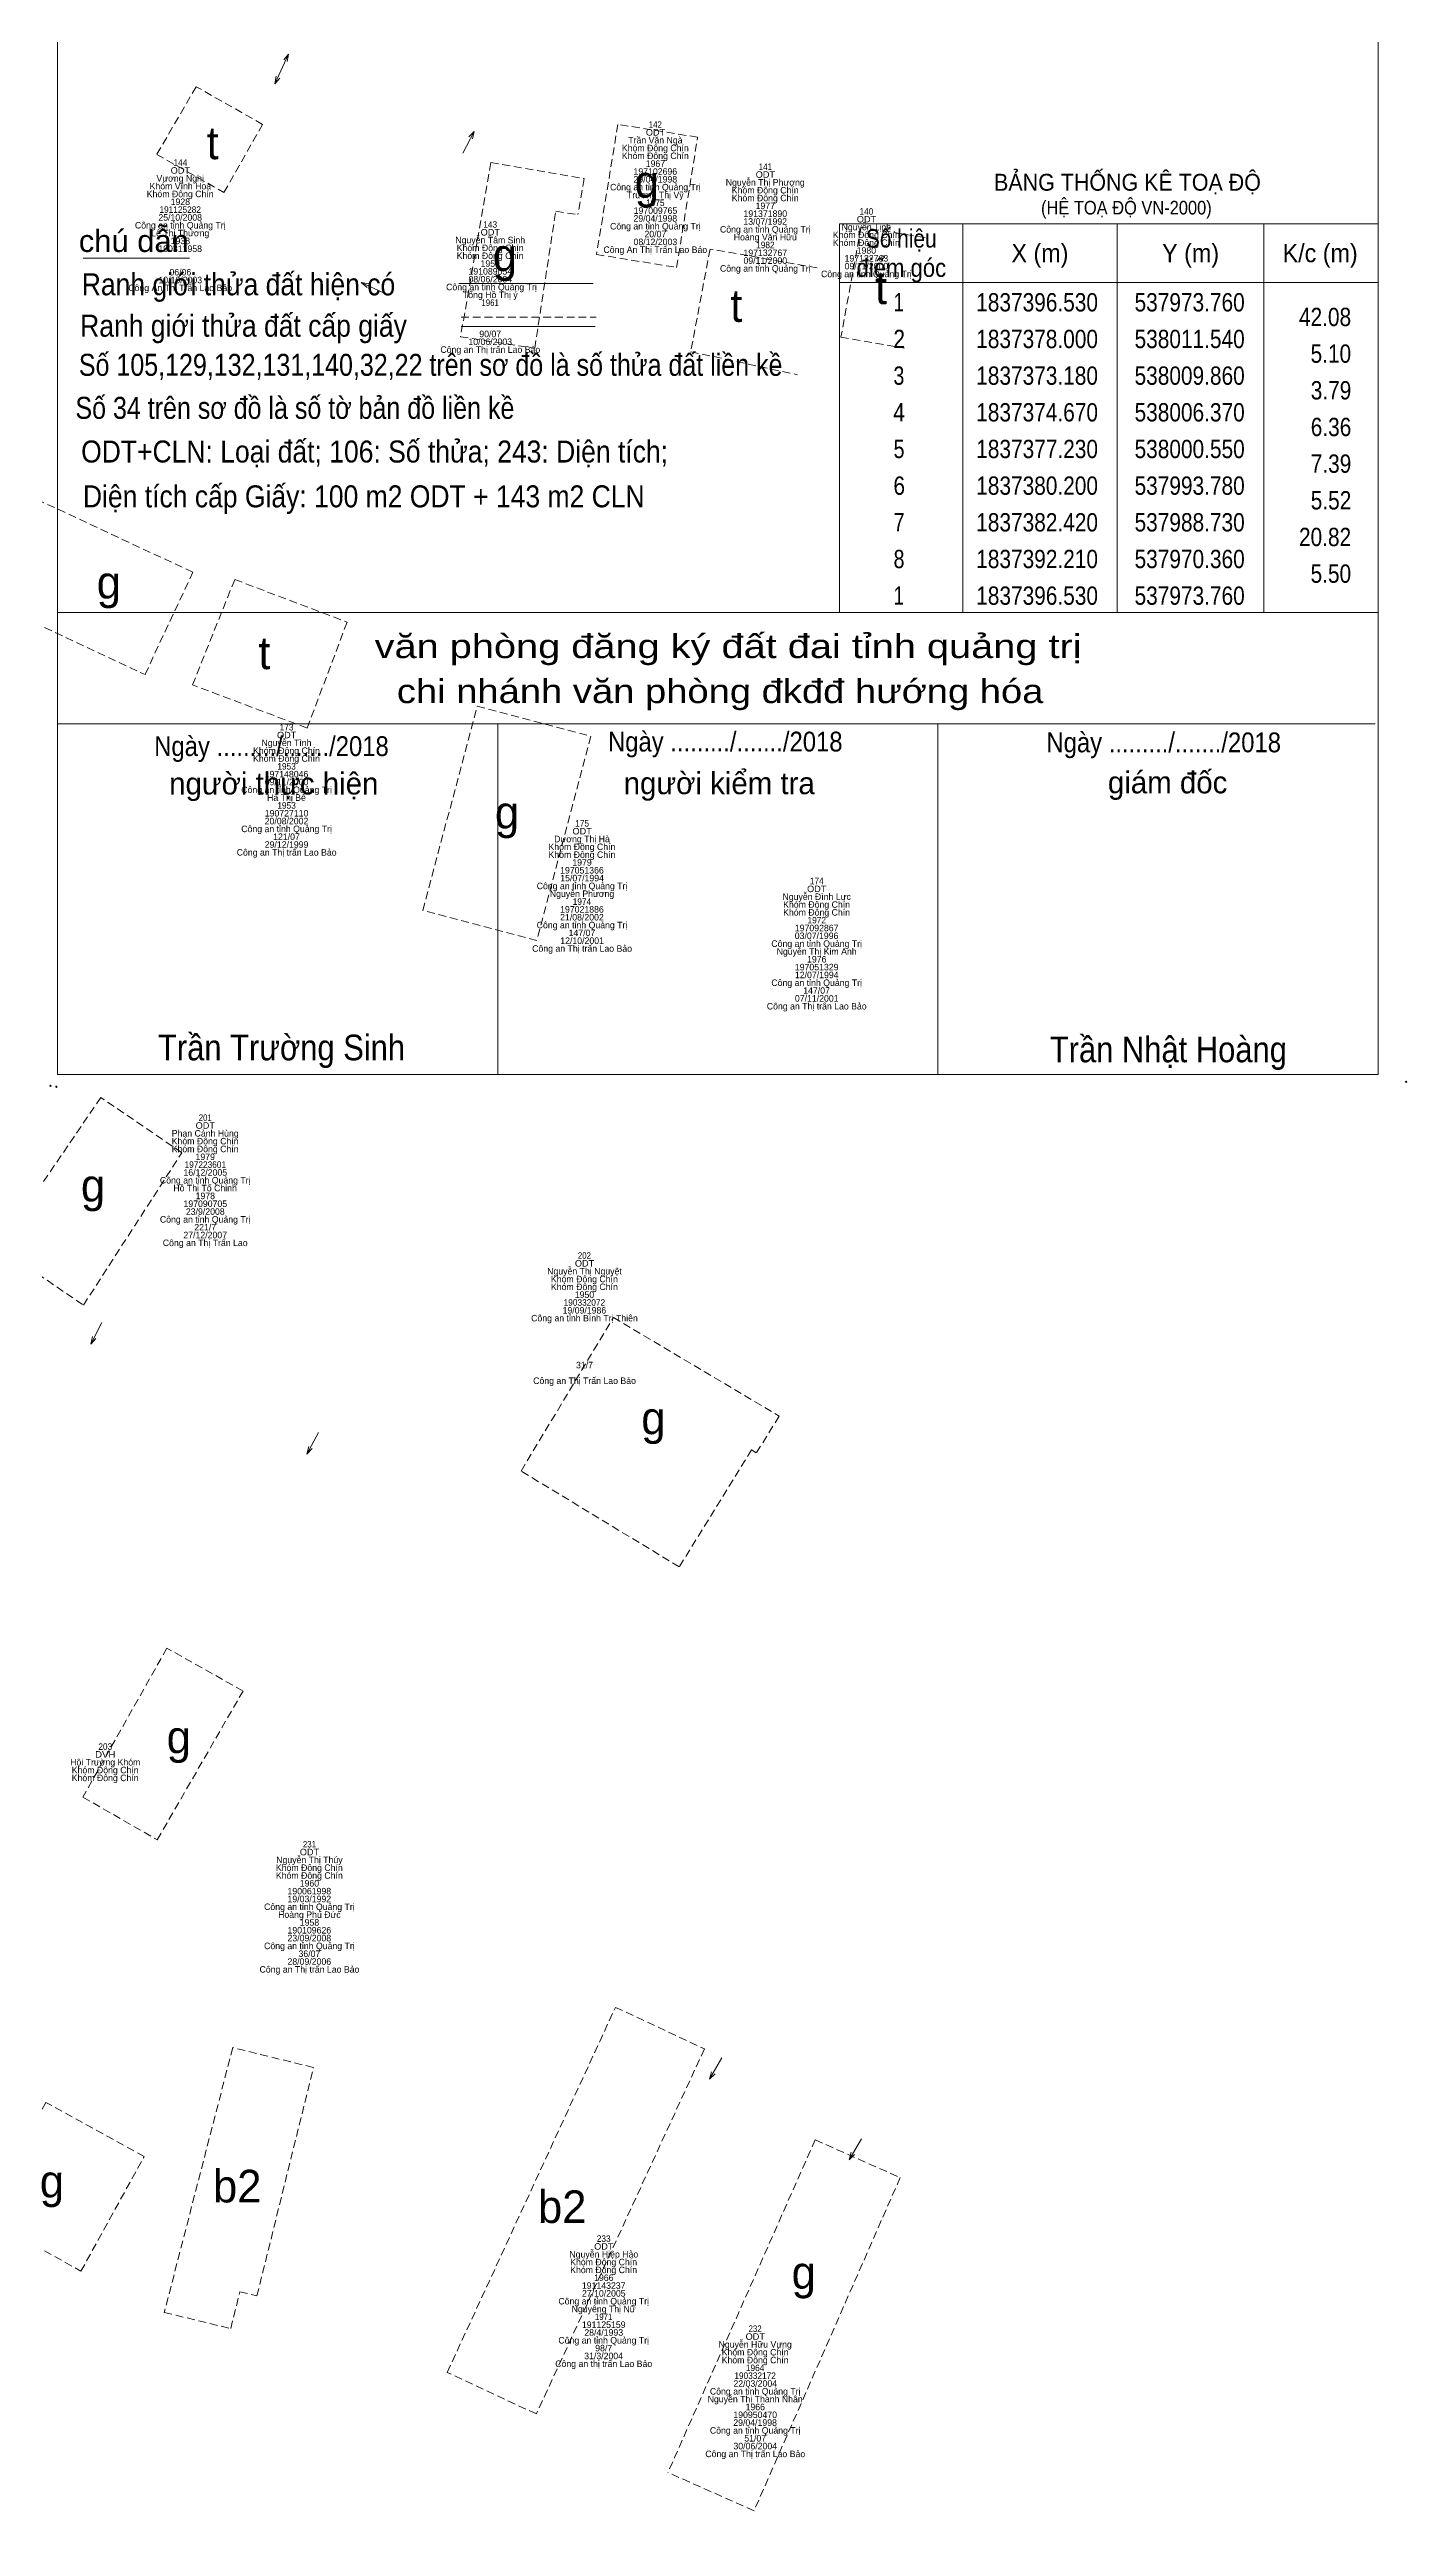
# Model space of a CAD drawing. Header units: metres. Extents: x 537497 to 538033, y 1836993 to 1837512.
# Drawn here: x 537949.4 to 538032.6, y 1837217 to 1837368.1 of the extents above; entities that cross this region are included whole.
import ezdxf
from ezdxf.enums import TextEntityAlignment as Align

# ---------------------------------------------------------------- set-up
doc = ezdxf.new("R2010")
doc.units = ezdxf.units.M
doc.header["$LTSCALE"] = 0.16
doc.header["$PDMODE"] = 32
doc.header["$PDSIZE"] = 0.08
doc.linetypes.add('MEDIUM_DASHED', pattern=[4.5, 3, -1.5])
for name, color, linetype, lineweight in [('1', 7, 'MEDIUM_DASHED', 13), ('14', 7, 'MEDIUM_DASHED', 13), ('16', 7, 'Continuous', 13), ('17', 7, 'Continuous', 13), ('5', 7, 'Continuous', 13), ('6', 7, 'Continuous', 13), ('63', 7, 'MEDIUM_DASHED', 13)]:
    doc.layers.add(name, color=color, linetype=linetype, lineweight=lineweight)
doc.layers.add('15', color=7, linetype='Continuous')

msp = doc.modelspace()

# ---------------------------------------------------------------- linework, layer by layer
at = {"layer": '14'}
for p, q in [((538003.07, 1837356.51), (537999.14, 1837357.15)), ((537996.45, 1837354.66), (537989.88, 1837355.81)), ((537996.33, 1837239.79), (537987.3, 1837219.38)), ((537996.33, 1837239.79), (538001.54, 1837237.47)), ((538001.54, 1837237.47), (537992.58, 1837217.03)), ((537992.58, 1837217.03), (537987.3, 1837219.38))]:
    msp.add_line(p, q, dxfattribs=at)
for points in [[(537958.37, 1837365.77), (537955.95, 1837361.62), (537960.07, 1837359.28), (537962.44, 1837363.46)], [(537984.23, 1837363.46), (537982.92, 1837355.48), (537987.83, 1837354.68), (537989.12, 1837362.67)], [(537942.23, 1837343.42), (537939.29, 1837337.16), (537955.23, 1837329.7), (537958.16, 1837335.98)], [(537960.73, 1837335.53), (537967.62, 1837332.92), (537965.18, 1837326.42), (537958.14, 1837329.06)], [(537972.27, 1837315.22), (537975.6, 1837327.76), (537982.57, 1837325.92), (537979.26, 1837313.38)], [(537951.45, 1837291.01), (537957.49, 1837300.36), (537952.52, 1837303.75), (537946.25, 1837294.56)], [(537978.29, 1837280.83), (537983.95, 1837290.24), (537994.12, 1837284.2), (537992.72, 1837281.94), (537992.43, 1837282.12), (537987.99, 1837274.95)], [(537951.42, 1837260.82), (537955.98, 1837258.2), (537961.24, 1837267.33), (537956.57, 1837269.96)], [(537984.08, 1837247.92), (537989.54, 1837245.37), (537979.23, 1837222.97), (537973.76, 1837225.52)], [(537960.61, 1837245.45), (537956.41, 1837229.2), (537960.49, 1837228.21), (537961.04, 1837230.47), (537962.09, 1837230.21), (537965.56, 1837244.23)], [(537945.3, 1837235.11), (537951.3, 1837231.73), (537955.18, 1837238.77), (537949.15, 1837242.09)]]:
    msp.add_lwpolyline(points, close=True, dxfattribs=at)
for points in [[(537976.43, 1837361.11), (537974.58, 1837350.43), (537979.13, 1837349.72), (537980.42, 1837358.13), (537981.78, 1837357.92)], [(537976.43, 1837361.11), (537982.16, 1837360.13), (537981.78, 1837357.92)], [(537999.14, 1837357.15), (537997.91, 1837350.41), (538001.81, 1837349.72)], [(537989.88, 1837355.81), (537988.7, 1837349.51), (537995.24, 1837348.1)]]:
    msp.add_lwpolyline(points, dxfattribs=at)
at = {"layer": '16'}
for p, q in [((537964.02, 1837367.76), (537963.19, 1837365.94)), ((537964.02, 1837367.76), (537963.74, 1837367.41)), ((537964.02, 1837367.76), (537963.95, 1837367.31)), ((537963.19, 1837365.94), (537963.27, 1837366.41)), ((537963.19, 1837365.94), (537963.49, 1837366.3)), ((537975.41, 1837363.03), (537975.31, 1837362.57)), ((537968.49, 1837353.75), (537968.96, 1837353.67)), ((537951.9, 1837288.61), (537952, 1837289.08)), ((537965.16, 1837281.86), (537965.27, 1837282.33)), ((537989.85, 1837243.51), (537989.98, 1837243.97)), ((537998.41, 1837238.57), (537998.54, 1837239.03))]:
    msp.add_line(p, q, dxfattribs=at)
for points in [[(537974.72, 1837361.7), (537975.41, 1837363.03), (537975.09, 1837362.69)], [(537969.85, 1837353.12), (537968.49, 1837353.75), (537968.85, 1837353.45)], [(537952.57, 1837289.95), (537951.9, 1837288.61), (537952.21, 1837288.96)], [(537965.87, 1837283.19), (537965.16, 1837281.86), (537965.48, 1837282.21)], [(537990.6, 1837244.82), (537989.85, 1837243.51), (537990.19, 1837243.85)], [(537999.17, 1837239.86), (537998.41, 1837238.57), (537998.74, 1837238.9)]]:
    msp.add_lwpolyline(points, dxfattribs=at)
at = {"layer": '17'}
msp.add_line((537951.44, 1837355.26), (537957.96, 1837355.26), dxfattribs=at)
at = {"layer": '5'}
for p, q in [((537949.86, 1837333.51), (538030.86, 1837333.51)), ((537949.86, 1837326.67), (538030.68, 1837326.67)), ((537949.86, 1837326.67), (538030.68, 1837326.67)), ((537949.86, 1837326.67), (538030.68, 1837326.67)), ((537976.86, 1837305.16), (537976.86, 1837326.67)), ((538003.86, 1837305.16), (538003.86, 1837326.67))]:
    msp.add_line(p, q, dxfattribs=at)
msp.add_lwpolyline([(537949.86, 1837432.78), (538030.86, 1837432.78), (538030.86, 1837305.16), (537949.86, 1837305.16)], close=True, dxfattribs=at)
msp.add_lwpolyline([(538030.86, 1837305.16), (537949.86, 1837305.16), (537949.86, 1837326.67)], dxfattribs=at)
for p in [(537949.43, 1837304.47), (537949.79, 1837304.41)]:
    msp.add_point(p, dxfattribs=at)
at = {"layer": '6'}
for p, q in [((537974.48, 1837353.7), (537982.71, 1837353.7)), ((537974.61, 1837351.06), (537982.84, 1837351.06))]:
    msp.add_line(p, q, dxfattribs=at)
at = {"layer": '6', "linetype": 'MEDIUM_DASHED'}
msp.add_line((537974.61, 1837351.62), (537982.89, 1837351.62), dxfattribs=at)
at = {"layer": '6'}
msp.add_point((538032.57, 1837304.71), dxfattribs=at)
at = {"layer": '63', "linetype": 'Continuous'}
for p, q in [((538005.39, 1837357.35), (538005.39, 1837333.51)), ((538014.84, 1837357.35), (538014.84, 1837333.51)), ((538023.84, 1837357.35), (538023.84, 1837333.51)), ((537997.83, 1837353.75), (538030.86, 1837353.75))]:
    msp.add_line(p, q, dxfattribs=at)
msp.add_lwpolyline([(537997.83, 1837357.35), (538030.86, 1837357.35), (538030.86, 1837333.51), (537997.83, 1837333.51)], close=True, dxfattribs=at)

# ---------------------------------------------------------------- texts
at = {"layer": '1'}
for s, height, width, p in [('BẢNG THỐNG KÊ TOẠ ĐỘ ', 1.035, 0.95, (538007.3, 1837359.39)), ('(HỆ TOẠ ĐỘ VN-2000)', 0.837, 0.9, (538010.18, 1837357.93))]:
    msp.add_text(s, height=height, dxfattribs=dict(at, width=width)).set_placement(p)
at = {"layer": '15'}
for s, p in [('Trần Văn Ngà', (537986.53, 1837362.29)), ('Khóm Đông Chín', (537986.525, 1837361.81)), ('Khóm Đông Chín', (537986.525, 1837361.33)), ('1967', (537986.53, 1837360.85)), ('Khóm Vĩnh Hoa', (537957.395, 1837359.47)), ('Vương Nghị', (537957.385, 1837359.95)), ('Công an tỉnh Quảng Trị', (537986.53, 1837359.41)), ('29/04/1998', (537986.525, 1837359.89)), ('197102696', (537986.525, 1837360.37)), ('Nguyễn Thị Phượng', (537993.265, 1837359.7)), ('Khóm Đông Chín', (537993.265, 1837359.22)), ('Khóm Đông Chín', (537957.385, 1837358.99)), ('1928', (537957.395, 1837358.51)), ('Trương Thị Vỹ', (537986.525, 1837358.93)), ('197009765', (537986.535, 1837357.97)), ('Khóm Đông Chín', (537993.265, 1837358.74)), ('191371890', (537993.27, 1837357.78)), ('1977', (537993.27, 1837358.26)), ('Công an tỉnh Quảng Trị', (537957.39, 1837357.07)), ('Lê Thị Thương', (537957.39, 1837356.59)), ('25/10/2008', (537957.385, 1837357.55)), ('1938', (537957.395, 1837356.11)), ('Nguyễn Tâm Sinh', (537976.4, 1837356.16)), ('Công an tỉnh Quảng Trị', (537986.53, 1837357.01)), ('29/04/1998', (537986.525, 1837357.49)), ('20/07', (537986.53, 1837356.53)), ('Công an tỉnh Quảng Trị', (537993.27, 1837356.82)), ('Hoàng Văn Hữu', (537993.27, 1837356.34)), ('13/07/1992', (537993.265, 1837357.3)), ('Khóm Đông Chín', (537999.465, 1837356.48)), ('Nguyễn Tịnh', (537999.465, 1837356.96)), ('190311958', (537957.385, 1837355.63)), ('Khóm Đông Chín', (537976.395, 1837355.68)), ('Khóm Đông Chín', (537976.395, 1837355.2)), ('1959', (537976.4, 1837354.72)), ('Công An Thị Trấn Lao Bảo', (537986.525, 1837355.57)), ('08/12/2003', (537986.53, 1837356.05)), ('09/11/2000', (537993.27, 1837354.9)), ('197132767', (537993.27, 1837355.38)), ('Khóm Đông Chín', (537999.465, 1837356)), ('197132763', (537999.47, 1837355.04)), ('1980', (537999.47, 1837355.52)), ('Công An Thị Trấn Lao Bảo', (537957.385, 1837353.23)), ('10/10/2003', (537957.39, 1837353.71)), ('06/06', (537957.395, 1837354.19)), (' Công an tỉnh Quảng Trị', (537976.4, 1837353.28)), ('08/06/2004', (537976.405, 1837353.76)), ('191089054', (537976.405, 1837354.24)), ('Công an tỉnh Quảng Trị', (537993.27, 1837354.42)), ('Công an tỉnh Quảng Trị', (537999.47, 1837354.08)), ('09/11/2000', (537999.47, 1837354.56)), ('Tống Hồ Thị ý', (537976.405, 1837352.8)), ('90/07', (537976.4, 1837350.4)), ('Công an Thị trấn Lao Bảo', (537976.405, 1837349.44)), ('10/06/2003', (537976.4, 1837349.92)), ('Khóm Đông Chín', (537963.905, 1837324.83)), ('Nguyễn Tình', (537963.905, 1837325.31)), ('Khóm Đông Chín', (537963.905, 1837324.35)), ('09/11/2000', (537963.91, 1837322.91)), ('197148046', (537963.905, 1837323.39)), ('Công an tỉnh Quảng Trị', (537963.91, 1837322.43)), ('Hà Thị Bê', (537963.905, 1837321.95)), ('Công an tỉnh Quảng Trị', (537963.91, 1837320.03)), ('20/08/2002', (537963.905, 1837320.51)), ('190727110', (537963.91, 1837320.99)), ('Công an Thị trấn Lao Bảo', (537963.915, 1837318.59)), ('29/12/1999', (537963.91, 1837319.07)), ('121/07', (537963.905, 1837319.55)), ('Khóm Đông Chín', (537982.025, 1837318.93)), ('Khóm Đông Chín', (537982.025, 1837318.45)), ('Dương Thị Hà', (537982.03, 1837319.41)), ('197051366', (537982.025, 1837317.49)), ('15/07/1994', (537982.035, 1837317.01)), ('1979', (537982.03, 1837317.97)), ('Công an tỉnh Quảng Trị', (537982.03, 1837316.53)), ('Nguyễn Phương', (537982.03, 1837316.05)), ('Nguyễn Đình Lực', (537996.42, 1837315.87)), ('Khóm Đông Chín', (537996.415, 1837315.39)), ('Công an tỉnh Quảng Trị', (537982.03, 1837314.13)), ('21/08/2002', (537982.025, 1837314.61)), ('197021886', (537982.025, 1837315.09)), ('Khóm Đông Chín', (537996.415, 1837314.91)), ('197092867', (537996.42, 1837313.95)), ('Công an Thị trấn Lao Bảo', (537982.035, 1837312.69)), ('12/10/2001', (537982.035, 1837313.17)), ('147/07', (537982.025, 1837313.65)), ('Công an tỉnh Quảng Trị', (537996.42, 1837312.99)), ('Nguyễn Thị Kim Anh', (537996.42, 1837312.51)), ('03/07/1996', (537996.415, 1837313.47)), ('197051329', (537996.42, 1837311.55)), ('12/07/1994', (537996.425, 1837311.07)), ('1976', (537996.425, 1837312.03)), ('Công an tỉnh Quảng Trị', (537996.42, 1837310.59)), ('07/11/2001', (537996.425, 1837309.63)), ('147/07', (537996.415, 1837310.11)), ('Công an Thị trấn Lao Bảo', (537996.425, 1837309.15)), ('Khóm Đông Chín', (537958.915, 1837300.87)), ('Khóm Đông Chín', (537958.915, 1837300.39)), ('Phan Cảnh Hùng', (537958.92, 1837301.35)), ('16/12/2005', (537958.925, 1837298.95)), ('1979', (537958.92, 1837299.91)), ('Công an tỉnh Quảng Trị', (537958.92, 1837298.47)), ('Hồ Thị Tố Chinh', (537958.915, 1837297.99)), ('1978', (537958.925, 1837297.51)), ('Công an tỉnh Quảng Trị', (537958.92, 1837296.07)), ('197090705', (537958.925, 1837297.03)), ('23/9/2008', (537958.925, 1837296.55)), ('Công an Thị Trấn Lao', (537958.92, 1837294.63)), ('27/12/2007', (537958.92, 1837295.11)), ('221/7', (537958.92, 1837295.59)), ('Nguyễn Thị Nguyệt', (537982.18, 1837292.89)), ('Khóm Đông Chín', (537982.175, 1837292.41)), ('Khóm Đông Chín', (537982.175, 1837291.93)), ('1950', (537982.18, 1837291.45)), ('Công an tỉnh Bình Trị Thiên', (537982.18, 1837290.01)), ('19/09/1986', (537982.175, 1837290.49)), ('31/7', (537982.18, 1837287.13)), ('Công an Thị Trấn Lao Bảo', (537982.185, 1837286.17)), ('Hội Trường Khóm', (537952.79, 1837262.76)), ('Khóm Đông Chín', (537952.785, 1837262.28)), ('Khóm Đông Chín', (537952.785, 1837261.8)), ('Nguyễn Thị Thúy', (537965.31, 1837256.77)), ('Khóm Đông Chín', (537965.305, 1837256.29)), ('Khóm Đông Chín', (537965.305, 1837255.81)), ('1960', (537965.31, 1837255.33)), ('Công an tỉnh Quảng Trị', (537965.31, 1837253.89)), ('Hoàng Phú Đức', (537965.31, 1837253.41)), ('190061998', (537965.305, 1837254.85)), ('19/03/1992', (537965.305, 1837254.37)), ('23/09/2008', (537965.305, 1837251.97)), ('190109626', (537965.305, 1837252.45)), ('1958', (537965.315, 1837252.93)), ('Công an tỉnh Quảng Trị', (537965.31, 1837251.49)), ('28/09/2006', (537965.305, 1837250.53)), ('36/07', (537965.31, 1837251.01)), ('Công an Thị trấn Lao Bảo', (537965.315, 1837250.05)), ('Nguyễn Hiệp Hảo', (537983.365, 1837232.57)), ('Khóm Đông Chín', (537983.355, 1837232.09)), ('Khóm Đông Chín', (537983.355, 1837231.61)), ('1966', (537983.365, 1837231.13)), ('Công an tỉnh Quảng Trị', (537983.36, 1837229.69)), ('Nguyêng Thị Nữ', (537983.355, 1837229.21)), ('27/10/2005', (537983.365, 1837230.17)), ('191143237', (537983.36, 1837230.65)), ('191125159', (537983.36, 1837228.25)), ('28/4/1993', (537983.36, 1837227.77)), ('Công an tỉnh Quảng Trị', (537983.36, 1837227.29)), ('31/3/2004', (537983.355, 1837226.33)), ('98/7', (537983.36, 1837226.81)), ('Nguyễn Hữu Vựng', (537992.65, 1837227.04)), ('Khóm Đông Chín', (537992.645, 1837226.56)), ('Công an thị trấn Lao Bảo', (537983.36, 1837225.85)), ('Khóm Đông Chín', (537992.645, 1837226.08)), ('Nguyễn Thị Thanh Nhân', (537992.65, 1837223.68)), ('Công an tỉnh Quảng Trị', (537992.65, 1837224.16)), ('22/03/2004', (537992.655, 1837224.64)), ('1966', (537992.655, 1837223.2)), ('Công an tỉnh Quảng Trị', (537992.65, 1837221.76)), ('29/04/1998', (537992.645, 1837222.24)), ('190950470', (537992.65, 1837222.72)), ('Công an Thị trấn Lao Bảo', (537992.655, 1837220.32)), ('30/06/2004', (537992.655, 1837220.8)), ('51/07', (537992.65, 1837221.28))]:
    msp.add_text(s, height=0.4, dxfattribs=at).set_placement(p, align=Align.CENTER)
for s, width, p in [('ODT', 1.05, (537986.535, 1837362.77)), ('142', 0.9, (537986.525, 1837363.25)), ('144', 0.95, (537957.395, 1837360.91)), ('141', 0.9, (537993.275, 1837360.66)), ('ODT', 1.05, (537957.395, 1837360.43)), ('ODT', 1.05, (537993.275, 1837360.18)), ('191125282', 0.95, (537957.385, 1837358.03)), ('1975', 0.95, (537986.525, 1837358.45)), ('140', 0.95, (537999.47, 1837357.92)), ('ODT', 1.05, (537976.405, 1837356.64)), ('143', 0.95, (537976.4, 1837357.12)), ('ODT', 1.05, (537999.475, 1837357.44)), ('1982', 0.95, (537993.275, 1837355.86)), ('1961', 0.9, (537976.395, 1837352.32)), ('173', 0.95, (537963.91, 1837326.27)), ('ODT', 1.05, (537963.915, 1837325.79)), ('1953', 0.95, (537963.91, 1837323.87)), ('1953', 0.95, (537963.91, 1837321.47)), ('ODT', 1.05, (537982.035, 1837319.89)), ('175', 0.95, (537982.035, 1837320.37)), ('1974', 0.95, (537982.025, 1837315.57)), ('ODT', 1.05, (537996.425, 1837316.35)), ('174', 0.95, (537996.425, 1837316.83)), ('1972', 0.95, (537996.425, 1837314.43)), ('ODT', 1.05, (537958.925, 1837301.83)), ('201', 0.9, (537958.925, 1837302.31)), ('197223601', 0.95, (537958.925, 1837299.43)), ('ODT', 1.05, (537982.185, 1837293.37)), ('202', 0.9, (537982.175, 1837293.85)), ('190332072', 0.95, (537982.175, 1837290.97)), ('DVH', 1.1, (537952.79, 1837263.24)), ('203', 0.95, (537952.79, 1837263.72)), ('ODT', 1.05, (537965.315, 1837257.25)), ('231', 0.9, (537965.315, 1837257.73)), ('ODT', 1.05, (537983.365, 1837233.05)), ('233', 0.95, (537983.36, 1837233.53)), ('1971', 0.9, (537983.355, 1837228.73)), ('232', 0.9, (537992.645, 1837228)), ('ODT', 1.05, (537992.655, 1837227.52)), ('190332172', 0.95, (537992.645, 1837225.12)), ('1964', 0.95, (537992.645, 1837225.6))]:
    msp.add_text(s, height=0.4, dxfattribs=dict(at, width=width)).set_placement(p, align=Align.CENTER)
at = {"layer": '16'}
for p in [(537959, 1837361.32), (538000, 1837352.43), (537991.12, 1837351.34), (537962.18, 1837330.03)]:
    msp.add_text('t', height=2, dxfattribs=at).set_placement(p)
for s, p in [('g', (537986.01, 1837358.95)), ('g', (537977.3, 1837354.45)), ('g', (537953.01, 1837334.36)), ('g', (537977.43, 1837320.25)), ('g', (537952.04, 1837297.36)), ('g', (537986.41, 1837283.08)), ('g', (537957.3, 1837263.51)), ('g', (537949.52, 1837236.25)), ('b2', (537960.885, 1837235.95)), ('b2', (537980.815, 1837234.69)), ('g', (537995.63, 1837230.65))]:
    msp.add_text(s, height=2, dxfattribs=at).set_placement(p, align=Align.CENTER)
at = {"layer": '5'}
for s, height, width, p in [('văn phòng đăng ký đất đai tỉnh quảng trị', 1.458, 1.25, (537990.99, 1837330.71)), ('chi nhánh văn phòng đkđđ hướng hóa', 1.458, 1.2, (537990.5, 1837327.95)), ('Ngày ........./......./2018', 1.215, 0.9, (537962.985, 1837324.7)), ('Ngày ........./......./2018', 1.215, 0.9, (537990.815, 1837324.98)), ('Ngày ........./......./2018', 1.215, 0.9, (538017.705, 1837324.93)), ('Trần Trường Sinh', 1.575, 0.9, (537963.6, 1837306.03)), ('Trần Nhật Hoàng', 1.575, 0.9, (538017.99, 1837305.91))]:
    msp.add_text(s, height=height, dxfattribs=dict(at, width=width)).set_placement(p, align=Align.CENTER)
for s, p in [('người thực hiện', (537963.125, 1837322.34)), ('người kiểm tra', (537990.445, 1837322.36)), ('giám đốc', (538017.945, 1837322.41))]:
    msp.add_text(s, height=1.35, dxfattribs=at).set_placement(p, align=Align.CENTER)
at = {"layer": '6'}
for s, width, p in [('chú dẫn', 1.05, (537951.17, 1837355.63)), ('Ranh giới thửa đất hiện có ', 0.9, (537951.35, 1837352.97)), ('Ranh giới thửa đất cấp giấy', 0.9, (537951.25, 1837350.43)), ('Số 105,129,132,131,140,32,22 trên sơ đồ là số thửa đất liền kề', 0.85, (537951.17, 1837348.03)), ('Số 34 trên sơ đồ là số tờ bản đồ liền kề', 0.85, (537950.96, 1837345.39)), ('ODT+CLN: Loại đất; 106: Số thửa; 243: Diện tích;', 0.9, (537951.31, 1837342.71)), ('Diện tích cấp Giấy: 100 m2 ODT + 143 m2 CLN', 0.9, (537951.42, 1837339.96))]:
    msp.add_text(s, height=1.35, dxfattribs=dict(at, width=width)).set_placement(p)
at = {"layer": '63'}
for s, width, p in [('Số hiệu', 0.85, (538001.61, 1837355.9)), ('điểm góc', 0.9, (538001.615, 1837354.1)), ('X (m)', 0.95, (538010.115, 1837355)), ('Y (m)', 0.95, (538019.355, 1837355)), ('K/c (m)', 0.95, (538027.3, 1837355)), (' 1', 0.75, (538001.295, 1837351.98)), ('1837396.530', 0.85, (538009.94, 1837351.98)), ('537973.760', 0.85, (538019.295, 1837351.98)), (' 2', 0.85, (538001.305, 1837349.73)), ('1837378.000', 0.85, (538009.94, 1837349.73)), ('538011.540', 0.85, (538019.295, 1837349.73)), (' 3', 0.8, (538001.295, 1837347.48)), ('1837373.180', 0.85, (538009.94, 1837347.48)), ('538009.860', 0.85, (538019.295, 1837347.48)), (' 4', 0.85, (538001.295, 1837345.23)), ('1837374.670', 0.85, (538009.94, 1837345.23)), ('538006.370', 0.85, (538019.295, 1837345.23)), (' 5', 0.8, (538001.305, 1837342.98)), ('1837377.230', 0.85, (538009.94, 1837342.98)), ('538000.550', 0.85, (538019.295, 1837342.98)), (' 6', 0.85, (538001.305, 1837340.73)), ('1837380.200', 0.85, (538009.94, 1837340.73)), ('537993.780', 0.85, (538019.295, 1837340.73)), (' 7', 0.8, (538001.305, 1837338.48)), ('1837382.420', 0.85, (538009.94, 1837338.48)), ('537988.730', 0.85, (538019.295, 1837338.48)), (' 8', 0.8, (538001.305, 1837336.23)), ('1837392.210', 0.85, (538009.94, 1837336.23)), ('537970.360', 0.85, (538019.295, 1837336.23)), (' 1', 0.75, (538001.295, 1837333.98)), ('1837396.530', 0.85, (538009.94, 1837333.98)), ('537973.760', 0.85, (538019.295, 1837333.98))]:
    msp.add_text(s, height=1.125, dxfattribs=dict(at, width=width)).set_placement(p, align=Align.CENTER)
at = {"layer": '63', "width": 0.85}
for s, p in [('42.08', (538029.2, 1837351.08)), ('5.10', (538029.2, 1837348.83)), ('3.79', (538029.21, 1837346.58)), ('6.36', (538029.21, 1837344.33)), ('7.39', (538029.21, 1837342.08)), ('5.52', (538029.21, 1837339.83)), ('20.82', (538029.2, 1837337.58)), ('5.50', (538029.2, 1837335.33))]:
    msp.add_text(s, height=1.125, dxfattribs=at).set_placement(p, align=Align.RIGHT)

doc.saveas('drawing.dxf')
